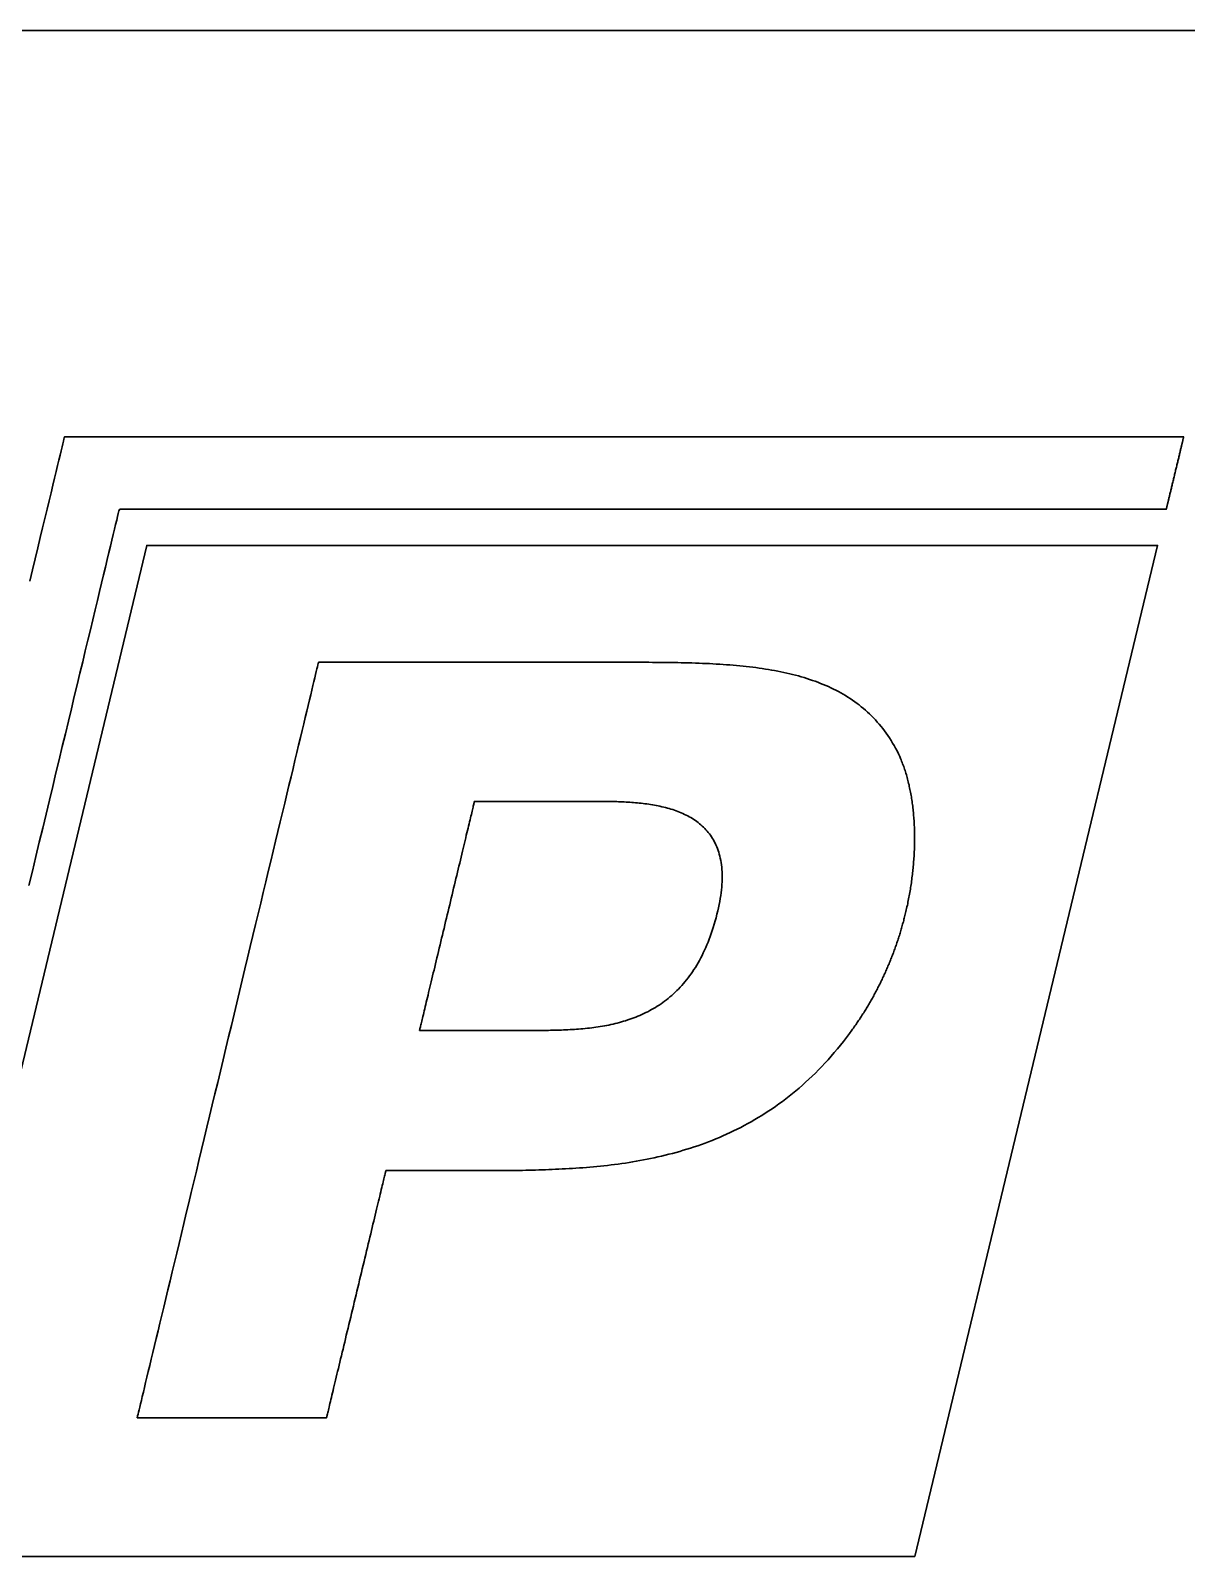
# Model space of a CAD drawing. Header units: millimetres. Extents: x 112 to 1408, y 148 to 1021.
# Drawn here: x 484.32 to 502.52, y 342.97 to 367 of the extents above; entities that cross this region are included whole.
import ezdxf

# ---------------------------------------------------------------- set-up
doc = ezdxf.new("R2010")
doc.units = ezdxf.units.MM
doc.layers.get('0').update_dxf_attribs({"color": 5, "lineweight": 30})

msp = doc.modelspace()

# ---------------------------------------------------------------- linework, layer by layer
msp.add_line((649.521, 366.999), (232.521, 366.999))
for points in [[(484.291, 353.536), (484.346, 353.765), (484.4, 353.993), (484.454, 354.218), (484.508, 354.441), (484.561, 354.662), (484.614, 354.88), (484.665, 355.096), (484.716, 355.309), (484.766, 355.518), (484.816, 355.724), (484.865, 355.927), (484.912, 356.126), (484.959, 356.321), (485.005, 356.512), (485.05, 356.699), (485.094, 356.881), (485.137, 357.059), (485.178, 357.233), (485.219, 357.401), (485.258, 357.564), (485.296, 357.722), (485.333, 357.875), (485.368, 358.022), (485.402, 358.164), (485.434, 358.299), (485.465, 358.428), (485.495, 358.551), (485.523, 358.668), (485.549, 358.778), (485.574, 358.88), (485.597, 358.976), (485.618, 359.065), (485.638, 359.147), (485.656, 359.221), (485.672, 359.287), (485.685, 359.345), (485.698, 359.395), (485.708, 359.437), (485.723, 359.462), (485.761, 359.462), (485.808, 359.462), (485.863, 359.462), (485.926, 359.462), (485.996, 359.462), (486.075, 359.462), (486.16, 359.462), (486.253, 359.462), (486.353, 359.462), (486.46, 359.462), (486.574, 359.462), (486.694, 359.462), (486.821, 359.462), (486.953, 359.462), (487.092, 359.462), (487.237, 359.462), (487.387, 359.462), (487.543, 359.462), (487.704, 359.462), (487.87, 359.462), (488.041, 359.462), (488.218, 359.462), (488.398, 359.462), (488.583, 359.462), (488.772, 359.462), (488.966, 359.462), (489.163, 359.462), (489.364, 359.462), (489.569, 359.462), (489.777, 359.462), (489.988, 359.462), (490.202, 359.462), (490.419, 359.462), (490.639, 359.462), (490.861, 359.462), (491.086, 359.462), (491.312, 359.462), (491.541, 359.462), (491.771, 359.462), (492.003, 359.462), (492.237, 359.462), (492.472, 359.462), (492.708, 359.462), (492.944, 359.462), (493.182, 359.462), (493.42, 359.462), (493.658, 359.462), (493.897, 359.462), (494.135, 359.462), (494.374, 359.462), (494.612, 359.462), (494.85, 359.462), (495.086, 359.462), (495.322, 359.462), (495.558, 359.462), (495.791, 359.462), (496.024, 359.462), (496.255, 359.462), (496.484, 359.462), (496.711, 359.462), (496.936, 359.462), (497.159, 359.462), (497.38, 359.462), (497.597, 359.462), (497.812, 359.462), (498.024, 359.462), (498.233, 359.462), (498.439, 359.462), (498.641, 359.462), (498.839, 359.462), (499.034, 359.462), (499.224, 359.462), (499.41, 359.462), (499.592, 359.462), (499.77, 359.462), (499.942, 359.462), (500.11, 359.462), (500.272, 359.462), (500.43, 359.462), (500.581, 359.462), (500.728, 359.462), (500.868, 359.462), (501.003, 359.462), (501.131, 359.462), (501.253, 359.462), (501.368, 359.462), (501.477, 359.462), (501.579, 359.462), (501.674, 359.462), (501.761, 359.462), (501.842, 359.462), (501.914, 359.462), (501.979, 359.462), (502.036, 359.462), (502.086, 359.462), (502.126, 359.462), (502.158, 359.462), (502.182, 359.462), (502.197, 359.462), (502.203, 359.462), (502.203, 359.462), (502.203, 359.463), (502.203, 359.465), (502.204, 359.467), (502.205, 359.47), (502.205, 359.473), (502.206, 359.477), (502.208, 359.482), (502.209, 359.487), (502.21, 359.493), (502.212, 359.499), (502.213, 359.506), (502.215, 359.513), (502.217, 359.521), (502.219, 359.529), (502.221, 359.538), (502.223, 359.547), (502.226, 359.557), (502.228, 359.567), (502.231, 359.578), (502.233, 359.589), (502.236, 359.6), (502.239, 359.612), (502.242, 359.624), (502.245, 359.637), (502.248, 359.649), (502.251, 359.663), (502.254, 359.676), (502.258, 359.69), (502.261, 359.704), (502.265, 359.718), (502.268, 359.733), (502.272, 359.748), (502.275, 359.763), (502.279, 359.778), (502.283, 359.794), (502.286, 359.809), (502.29, 359.825), (502.294, 359.841), (502.298, 359.857), (502.302, 359.874), (502.306, 359.89), (502.31, 359.907), (502.314, 359.923), (502.318, 359.94), (502.322, 359.957), (502.326, 359.974), (502.33, 359.991), (502.334, 360.008), (502.338, 360.025), (502.342, 360.042), (502.346, 360.059), (502.35, 360.076), (502.354, 360.093), (502.359, 360.109), (502.363, 360.126), (502.367, 360.143), (502.371, 360.16), (502.375, 360.176), (502.379, 360.193), (502.383, 360.209), (502.386, 360.225), (502.39, 360.241), (502.394, 360.257), (502.398, 360.272), (502.402, 360.288), (502.405, 360.303), (502.409, 360.318), (502.412, 360.333), (502.416, 360.347), (502.419, 360.362), (502.423, 360.376), (502.426, 360.389), (502.429, 360.403), (502.432, 360.416), (502.435, 360.428), (502.438, 360.441), (502.441, 360.453), (502.444, 360.465), (502.447, 360.476), (502.449, 360.487), (502.452, 360.497), (502.454, 360.507), (502.457, 360.517), (502.459, 360.526), (502.461, 360.534), (502.463, 360.543), (502.465, 360.55), (502.466, 360.558), (502.468, 360.564), (502.469, 360.57), (502.471, 360.576), (502.472, 360.581), (502.473, 360.586), (502.474, 360.589), (502.475, 360.593), (502.476, 360.595), (502.476, 360.597), (502.476, 360.599), (502.477, 360.599), (502.476, 360.599), (502.466, 360.599), (502.447, 360.599), (502.418, 360.599), (502.38, 360.599), (502.332, 360.599), (502.276, 360.599), (502.21, 360.599), (502.136, 360.599), (502.054, 360.599), (501.963, 360.599), (501.864, 360.599), (501.757, 360.599), (501.643, 360.599), (501.521, 360.599), (501.392, 360.599), (501.256, 360.599), (501.113, 360.599), (500.964, 360.599), (500.808, 360.599), (500.646, 360.599), (500.478, 360.599), (500.304, 360.599), (500.124, 360.599), (499.94, 360.599), (499.749, 360.599), (499.554, 360.599), (499.354, 360.599), (499.149, 360.599), (498.941, 360.599), (498.727, 360.599), (498.51, 360.599), (498.289, 360.599), (498.064, 360.599), (497.837, 360.599), (497.605, 360.599), (497.371, 360.599), (497.134, 360.599), (496.895, 360.599), (496.653, 360.599), (496.409, 360.599), (496.163, 360.599), (495.915, 360.599), (495.665, 360.599), (495.414, 360.599), (495.163, 360.599), (494.91, 360.599), (494.656, 360.599), (494.402, 360.599), (494.147, 360.599), (493.892, 360.599), (493.638, 360.599), (493.383, 360.599), (493.129, 360.599), (492.876, 360.599), (492.623, 360.599), (492.372, 360.599), (492.121, 360.599), (491.873, 360.599), (491.626, 360.599), (491.38, 360.599), (491.137, 360.599), (490.896, 360.599), (490.658, 360.599), (490.422, 360.599), (490.189, 360.599), (489.959, 360.599), (489.733, 360.599), (489.51, 360.599), (489.29, 360.599), (489.075, 360.599), (488.863, 360.599), (488.656, 360.599), (488.453, 360.599), (488.256, 360.599), (488.062, 360.599), (487.874, 360.599), (487.692, 360.599), (487.515, 360.599), (487.343, 360.599), (487.178, 360.599), (487.018, 360.599), (486.865, 360.599), (486.718, 360.599), (486.578, 360.599), (486.445, 360.599), (486.32, 360.599), (486.201, 360.599), (486.09, 360.599), (485.987, 360.599), (485.891, 360.599), (485.804, 360.599), (485.725, 360.599), (485.655, 360.599), (485.593, 360.599), (485.54, 360.599), (485.496, 360.599), (485.462, 360.599), (485.437, 360.599), (485.422, 360.599), (485.417, 360.599)], [(485.417, 360.599), (485.417, 360.599), (485.417, 360.599), (485.417, 360.599), (485.416, 360.599), (485.415, 360.599), (485.413, 360.599), (485.411, 360.599), (485.409, 360.599), (485.407, 360.599), (485.404, 360.599), (485.402, 360.599), (485.398, 360.599), (485.395, 360.599), (485.391, 360.599), (485.387, 360.599), (485.383, 360.599), (485.379, 360.599), (485.374, 360.599), (485.369, 360.599), (485.364, 360.599), (485.359, 360.599), (485.353, 360.599), (485.348, 360.599), (485.342, 360.599), (485.335, 360.599), (485.329, 360.599), (485.323, 360.599), (485.316, 360.599), (485.31, 360.599), (485.303, 360.599), (485.296, 360.599), (485.288, 360.599), (485.281, 360.599), (485.274, 360.599), (485.266, 360.599), (485.258, 360.599), (485.251, 360.599), (485.243, 360.599), (485.235, 360.599), (485.227, 360.599), (485.219, 360.599), (485.211, 360.599), (485.202, 360.599), (485.194, 360.599), (485.186, 360.599), (485.177, 360.599), (485.169, 360.599), (485.161, 360.599), (485.152, 360.599), (485.144, 360.599), (485.135, 360.599), (485.127, 360.599), (485.118, 360.599), (485.11, 360.599), (485.101, 360.599), (485.093, 360.599), (485.084, 360.599), (485.076, 360.599), (485.068, 360.599), (485.059, 360.599), (485.051, 360.599), (485.043, 360.599), (485.035, 360.599), (485.027, 360.599), (485.019, 360.599), (485.011, 360.599), (485.004, 360.599), (484.996, 360.599), (484.989, 360.599), (484.981, 360.599), (484.974, 360.599), (484.967, 360.599), (484.96, 360.599), (484.953, 360.599), (484.947, 360.599), (484.94, 360.599), (484.934, 360.599), (484.928, 360.599), (484.922, 360.599), (484.916, 360.599), (484.91, 360.599), (484.905, 360.599), (484.9, 360.599), (484.895, 360.599), (484.89, 360.599), (484.885, 360.599), (484.881, 360.599), (484.877, 360.599), (484.873, 360.599), (484.87, 360.599), (484.866, 360.599), (484.863, 360.599), (484.861, 360.599), (484.858, 360.599), (484.856, 360.599), (484.854, 360.599), (484.852, 360.599), (484.851, 360.599), (484.85, 360.599), (484.85, 360.599), (484.849, 360.599), (484.849, 360.598), (484.846, 360.587), (484.841, 360.565), (484.833, 360.534), (484.824, 360.493), (484.812, 360.443), (484.797, 360.383), (484.781, 360.314), (484.762, 360.236), (484.741, 360.15), (484.718, 360.055), (484.694, 359.951), (484.667, 359.84), (484.638, 359.721), (484.608, 359.594), (484.576, 359.46), (484.542, 359.318), (484.506, 359.169), (484.469, 359.014), (484.43, 358.852), (484.389, 358.683), (484.347, 358.509), (484.304, 358.328)], [(498.244, 342.971), (498.244, 342.971), (482.323, 342.971), (486.145, 358.893), (502.066, 358.893), (498.244, 342.971)], [(485.995, 345.155), (485.995, 345.155), (485.996, 345.155), (485.998, 345.155), (486.003, 345.155), (486.009, 345.155), (486.017, 345.155), (486.026, 345.155), (486.037, 345.155), (486.049, 345.155), (486.063, 345.155), (486.079, 345.155), (486.096, 345.155), (486.114, 345.155), (486.134, 345.155), (486.155, 345.155), (486.178, 345.155), (486.201, 345.155), (486.226, 345.155), (486.252, 345.155), (486.28, 345.155), (486.308, 345.155), (486.337, 345.155), (486.368, 345.155), (486.399, 345.155), (486.432, 345.155), (486.465, 345.155), (486.5, 345.155), (486.535, 345.155), (486.571, 345.155), (486.608, 345.155), (486.645, 345.155), (486.683, 345.155), (486.722, 345.155), (486.762, 345.155), (486.802, 345.155), (486.843, 345.155), (486.884, 345.155), (486.926, 345.155), (486.968, 345.155), (487.011, 345.155), (487.054, 345.155), (487.097, 345.155), (487.141, 345.155), (487.185, 345.155), (487.229, 345.155), (487.274, 345.155), (487.319, 345.155), (487.363, 345.155), (487.408, 345.155), (487.453, 345.155), (487.498, 345.155), (487.543, 345.155), (487.588, 345.155), (487.633, 345.155), (487.678, 345.155), (487.722, 345.155), (487.767, 345.155), (487.811, 345.155), (487.855, 345.155), (487.898, 345.155), (487.941, 345.155), (487.984, 345.155), (488.027, 345.155), (488.069, 345.155), (488.11, 345.155), (488.151, 345.155), (488.192, 345.155), (488.232, 345.155), (488.271, 345.155), (488.309, 345.155), (488.347, 345.155), (488.384, 345.155), (488.421, 345.155), (488.456, 345.155), (488.491, 345.155), (488.525, 345.155), (488.558, 345.155), (488.589, 345.155), (488.62, 345.155), (488.65, 345.155), (488.679, 345.155), (488.707, 345.155), (488.734, 345.155), (488.759, 345.155), (488.783, 345.155), (488.806, 345.155), (488.828, 345.155), (488.848, 345.155), (488.867, 345.155), (488.885, 345.155), (488.901, 345.155), (488.916, 345.155), (488.929, 345.155), (488.941, 345.155), (488.951, 345.155), (488.959, 345.155), (488.966, 345.155), (488.971, 345.155), (488.975, 345.155), (488.976, 345.155), (488.977, 345.155), (488.977, 345.158), (488.979, 345.162), (488.98, 345.17), (488.982, 345.179), (488.985, 345.19), (488.988, 345.204), (488.992, 345.219), (488.996, 345.236), (489.001, 345.256), (489.006, 345.277), (489.012, 345.3), (489.018, 345.325), (489.024, 345.352), (489.031, 345.381), (489.038, 345.411), (489.046, 345.443), (489.054, 345.476), (489.062, 345.511), (489.071, 345.547), (489.08, 345.585), (489.089, 345.624), (489.099, 345.665), (489.109, 345.707), (489.12, 345.75), (489.13, 345.794), (489.141, 345.84), (489.152, 345.886), (489.164, 345.933), (489.175, 345.982), (489.187, 346.032), (489.199, 346.082), (489.212, 346.133), (489.224, 346.186), (489.237, 346.238), (489.25, 346.292), (489.263, 346.346), (489.276, 346.401), (489.289, 346.457), (489.303, 346.513), (489.316, 346.569), (489.33, 346.626), (489.344, 346.683), (489.358, 346.741), (489.372, 346.799), (489.386, 346.857), (489.4, 346.915), (489.414, 346.974), (489.428, 347.033), (489.442, 347.091), (489.456, 347.15), (489.47, 347.209), (489.484, 347.267), (489.498, 347.326), (489.512, 347.384), (489.526, 347.442), (489.54, 347.5), (489.554, 347.557), (489.568, 347.614), (489.581, 347.671), (489.595, 347.727), (489.608, 347.783), (489.621, 347.838), (489.634, 347.892), (489.647, 347.946), (489.66, 347.999), (489.673, 348.052), (489.685, 348.103), (489.697, 348.154), (489.709, 348.204), (489.721, 348.253), (489.733, 348.301), (489.744, 348.348), (489.755, 348.393), (489.765, 348.438), (489.776, 348.482), (489.786, 348.524), (489.796, 348.565), (489.806, 348.604), (489.815, 348.643), (489.824, 348.679), (489.832, 348.715), (489.84, 348.749), (489.848, 348.781), (489.855, 348.812), (489.862, 348.841), (489.869, 348.868), (489.875, 348.894), (489.881, 348.918), (489.886, 348.94), (489.891, 348.96), (489.895, 348.978), (489.899, 348.994), (489.903, 349.008), (489.905, 349.02), (489.908, 349.03), (489.91, 349.038), (489.911, 349.043), (489.912, 349.046), (489.912, 349.047), (489.913, 349.047), (489.915, 349.047), (489.918, 349.047), (489.922, 349.047), (489.927, 349.047), (489.933, 349.047), (489.941, 349.047), (489.949, 349.047), (489.959, 349.047), (489.969, 349.047), (489.98, 349.047), (489.993, 349.047), (490.006, 349.047), (490.02, 349.047), (490.035, 349.047), (490.05, 349.047), (490.067, 349.047), (490.084, 349.047), (490.102, 349.047), (490.121, 349.047), (490.141, 349.047), (490.161, 349.047), (490.182, 349.047), (490.203, 349.047), (490.226, 349.047), (490.248, 349.047), (490.272, 349.047), (490.296, 349.047), (490.32, 349.047), (490.345, 349.047), (490.37, 349.047), (490.396, 349.047), (490.422, 349.047), (490.449, 349.047), (490.476, 349.047), (490.503, 349.047), (490.531, 349.047), (490.559, 349.047), (490.587, 349.047), (490.615, 349.047), (490.644, 349.047), (490.673, 349.047), (490.702, 349.047), (490.731, 349.047), (490.761, 349.047), (490.79, 349.047), (490.82, 349.047), (490.85, 349.047), (490.879, 349.047), (490.909, 349.047), (490.939, 349.047), (490.968, 349.047), (490.998, 349.047), (491.028, 349.047), (491.057, 349.047), (491.086, 349.047), (491.116, 349.047), (491.145, 349.047), (491.173, 349.047), (491.202, 349.047), (491.23, 349.047), (491.258, 349.047), (491.286, 349.047), (491.313, 349.047), (491.34, 349.047), (491.367, 349.047), (491.393, 349.047), (491.419, 349.047), (491.445, 349.047), (491.47, 349.047), (491.494, 349.047), (491.518, 349.047), (491.542, 349.047), (491.565, 349.047), (491.587, 349.047), (491.608, 349.047), (491.63, 349.047), (491.65, 349.047), (491.67, 349.047), (491.689, 349.047), (491.707, 349.047), (491.724, 349.047), (491.741, 349.047), (491.757, 349.047), (491.772, 349.047), (491.786, 349.047), (491.8, 349.047), (491.812, 349.047), (491.824, 349.047), (491.834, 349.047), (491.844, 349.047), (491.852, 349.047), (491.86, 349.047), (491.867, 349.047), (491.872, 349.047), (491.877, 349.047), (491.88, 349.047), (491.882, 349.047), (491.883, 349.047), (491.916, 349.048), (491.965, 349.049), (492.015, 349.05), (492.065, 349.051), (492.116, 349.053), (492.166, 349.054), (492.218, 349.055), (492.269, 349.056), (492.321, 349.058), (492.373, 349.06), (492.425, 349.061), (492.477, 349.063), (492.53, 349.065), (492.583, 349.068), (492.636, 349.07), (492.69, 349.073), (492.743, 349.076), (492.797, 349.079), (492.851, 349.082), (492.906, 349.085), (492.96, 349.089), (493.015, 349.093), (493.07, 349.098), (493.125, 349.102), (493.181, 349.107), (493.236, 349.112), (493.292, 349.118), (493.347, 349.124), (493.403, 349.13), (493.459, 349.137), (493.515, 349.144), (493.572, 349.151), (493.628, 349.159), (493.685, 349.167), (493.741, 349.176), (493.798, 349.185), (493.855, 349.195), (493.911, 349.205), (493.968, 349.215), (494.025, 349.226), (494.082, 349.238), (494.139, 349.25), (494.196, 349.263), (494.253, 349.276), (494.31, 349.289), (494.367, 349.304), (494.425, 349.318), (494.482, 349.334), (494.539, 349.35), (494.596, 349.367), (494.653, 349.384), (494.71, 349.402), (494.767, 349.421), (494.824, 349.44), (494.881, 349.46), (494.938, 349.481), (494.994, 349.502), (495.051, 349.524), (495.108, 349.547), (495.164, 349.57), (495.22, 349.595), (495.277, 349.62), (495.333, 349.646), (495.389, 349.672), (495.445, 349.7), (495.5, 349.728), (495.556, 349.757), (495.612, 349.787), (495.667, 349.818), (495.722, 349.85), (495.777, 349.882), (495.832, 349.916), (495.886, 349.95), (495.941, 349.986), (495.995, 350.022), (496.049, 350.059), (496.102, 350.097), (496.156, 350.136), (496.209, 350.177), (496.262, 350.218), (496.315, 350.26), (496.367, 350.303), (496.42, 350.347), (496.471, 350.393), (496.523, 350.439), (496.575, 350.486), (496.626, 350.535), (496.676, 350.584), (496.727, 350.635), (496.777, 350.687), (496.827, 350.74), (496.876, 350.794), (496.925, 350.849), (496.974, 350.905), (497.023, 350.963), (497.071, 351.022), (497.118, 351.082), (497.166, 351.143), (497.212, 351.205), (497.251, 351.259), (497.263, 351.275), (497.276, 351.292), (497.288, 351.309), (497.3, 351.326), (497.311, 351.343), (497.323, 351.36), (497.335, 351.377), (497.346, 351.394), (497.358, 351.412), (497.37, 351.429), (497.381, 351.446), (497.392, 351.463), (497.404, 351.481), (497.415, 351.498), (497.426, 351.516), (497.437, 351.533), (497.448, 351.551), (497.459, 351.569), (497.47, 351.586), (497.481, 351.604), (497.491, 351.622), (497.502, 351.639), (497.513, 351.657), (497.523, 351.675), (497.533, 351.693), (497.544, 351.711), (497.554, 351.729), (497.564, 351.747), (497.575, 351.765), (497.584, 351.783), (497.595, 351.801), (497.604, 351.819), (497.614, 351.838), (497.624, 351.856), (497.634, 351.874), (497.643, 351.893), (497.653, 351.911), (497.662, 351.929), (497.672, 351.948), (497.681, 351.966), (497.69, 351.985), (497.7, 352.003), (497.709, 352.022), (497.718, 352.041), (497.727, 352.059), (497.735, 352.078), (497.744, 352.097), (497.753, 352.115), (497.762, 352.134), (497.77, 352.153), (497.779, 352.172), (497.787, 352.191), (497.796, 352.21), (497.804, 352.229), (497.812, 352.247), (497.82, 352.266), (497.828, 352.285), (497.836, 352.305), (497.844, 352.324), (497.852, 352.343), (497.86, 352.362), (497.867, 352.381), (497.875, 352.4), (497.883, 352.419), (497.89, 352.439), (497.897, 352.458), (497.905, 352.477), (497.912, 352.496), (497.919, 352.516), (497.926, 352.535), (497.933, 352.554), (497.94, 352.574), (497.947, 352.593), (497.953, 352.613), (497.96, 352.632), (497.967, 352.651), (497.973, 352.671), (497.98, 352.691), (497.986, 352.71), (497.992, 352.73), (497.999, 352.749), (498.005, 352.769), (498.011, 352.788), (498.017, 352.808), (498.023, 352.827), (498.028, 352.847), (498.034, 352.867), (498.04, 352.887), (498.045, 352.906), (498.051, 352.926), (498.056, 352.946), (498.062, 352.965), (498.067, 352.985), (498.072, 353.005), (498.077, 353.024), (498.082, 353.044), (498.087, 353.064), (498.092, 353.084), (498.097, 353.104), (498.102, 353.127), (498.108, 353.152), (498.114, 353.176), (498.119, 353.201), (498.125, 353.226), (498.13, 353.25), (498.135, 353.275), (498.14, 353.3), (498.145, 353.325), (498.15, 353.351), (498.155, 353.376), (498.159, 353.401), (498.164, 353.426), (498.168, 353.452), (498.172, 353.477), (498.176, 353.503), (498.18, 353.528), (498.184, 353.554), (498.188, 353.579), (498.191, 353.605), (498.195, 353.631), (498.198, 353.657), (498.201, 353.682), (498.204, 353.708), (498.207, 353.734), (498.21, 353.76), (498.213, 353.786), (498.215, 353.812), (498.218, 353.838), (498.22, 353.864), (498.223, 353.89), (498.224, 353.916), (498.226, 353.942), (498.228, 353.968), (498.23, 353.994), (498.231, 354.02), (498.233, 354.046), (498.234, 354.072), (498.235, 354.098), (498.236, 354.123), (498.237, 354.149), (498.237, 354.176), (498.238, 354.201), (498.238, 354.227), (498.239, 354.253), (498.239, 354.279), (498.239, 354.305), (498.238, 354.33), (498.238, 354.356), (498.237, 354.382), (498.237, 354.408), (498.236, 354.433), (498.235, 354.459), (498.234, 354.484), (498.233, 354.51), (498.231, 354.535), (498.23, 354.56), (498.228, 354.586), (498.226, 354.611), (498.224, 354.636), (498.222, 354.661), (498.22, 354.686), (498.217, 354.711), (498.215, 354.736), (498.212, 354.761), (498.209, 354.786), (498.206, 354.81), (498.203, 354.835), (498.199, 354.859), (498.196, 354.884), (498.192, 354.908), (498.188, 354.932), (498.184, 354.956), (498.18, 354.98), (498.175, 355.004), (498.171, 355.028), (498.166, 355.051), (498.161, 355.075), (498.156, 355.098), (498.151, 355.122), (498.145, 355.145), (498.14, 355.168), (498.134, 355.191), (498.128, 355.213), (498.122, 355.236), (498.115, 355.259), (498.109, 355.281), (498.102, 355.303), (498.096, 355.326), (498.089, 355.348), (498.082, 355.369), (498.074, 355.391), (498.067, 355.412), (498.059, 355.434), (498.051, 355.455), (498.043, 355.476), (498.035, 355.497), (498.026, 355.518), (498.018, 355.538), (498.005, 355.567), (497.984, 355.611), (497.962, 355.655), (497.939, 355.698), (497.916, 355.739), (497.893, 355.78), (497.868, 355.82), (497.843, 355.86), (497.818, 355.898), (497.792, 355.936), (497.765, 355.972), (497.738, 356.008), (497.71, 356.043), (497.681, 356.078), (497.652, 356.111), (497.623, 356.144), (497.593, 356.176), (497.562, 356.207), (497.531, 356.238), (497.499, 356.267), (497.467, 356.296), (497.434, 356.325), (497.4, 356.352), (497.367, 356.379), (497.332, 356.405), (497.297, 356.431), (497.262, 356.455), (497.226, 356.48), (497.189, 356.503), (497.152, 356.526), (497.115, 356.548), (497.077, 356.569), (497.039, 356.59), (497, 356.611), (496.961, 356.63), (496.921, 356.649), (496.881, 356.668), (496.84, 356.686), (496.799, 356.703), (496.757, 356.72), (496.715, 356.736), (496.673, 356.752), (496.63, 356.767), (496.586, 356.782), (496.543, 356.796), (496.499, 356.81), (496.454, 356.823), (496.409, 356.836), (496.364, 356.848), (496.318, 356.859), (496.272, 356.871), (496.225, 356.881), (496.179, 356.892), (496.131, 356.902), (496.084, 356.911), (496.035, 356.92), (495.987, 356.929), (495.938, 356.937), (495.889, 356.945), (495.84, 356.953), (495.79, 356.96), (495.74, 356.967), (495.69, 356.973), (495.639, 356.979), (495.588, 356.985), (495.537, 356.991), (495.485, 356.996), (495.433, 357.001), (495.381, 357.005), (495.328, 357.01), (495.276, 357.014), (495.223, 357.017), (495.169, 357.021), (495.116, 357.024), (495.062, 357.027), (495.008, 357.03), (494.953, 357.032), (494.899, 357.035), (494.844, 357.037), (494.788, 357.039), (494.733, 357.041), (494.677, 357.042), (494.621, 357.044), (494.565, 357.045), (494.509, 357.046), (494.453, 357.047), (494.396, 357.048), (494.339, 357.048), (494.282, 357.049), (494.225, 357.05), (494.167, 357.05), (494.109, 357.05), (494.052, 357.051), (493.994, 357.051), (493.936, 357.051), (493.877, 357.051), (493.819, 357.051), (493.76, 357.051), (493.701, 357.051), (493.642, 357.051), (493.635, 357.051), (493.631, 357.051), (493.624, 357.051), (493.614, 357.051), (493.602, 357.051), (493.587, 357.051), (493.57, 357.051), (493.55, 357.051), (493.528, 357.051), (493.503, 357.051), (493.476, 357.051), (493.447, 357.051), (493.416, 357.051), (493.382, 357.051), (493.346, 357.051), (493.308, 357.051), (493.269, 357.051), (493.227, 357.051), (493.183, 357.051), (493.138, 357.051), (493.091, 357.051), (493.042, 357.051), (492.992, 357.051), (492.94, 357.051), (492.887, 357.051), (492.832, 357.051), (492.775, 357.051), (492.718, 357.051), (492.659, 357.051), (492.599, 357.051), (492.538, 357.051), (492.475, 357.051), (492.412, 357.051), (492.347, 357.051), (492.282, 357.051), (492.216, 357.051), (492.149, 357.051), (492.081, 357.051), (492.013, 357.051), (491.944, 357.051), (491.874, 357.051), (491.804, 357.051), (491.733, 357.051), (491.662, 357.051), (491.591, 357.051), (491.519, 357.051), (491.448, 357.051), (491.376, 357.051), (491.303, 357.051), (491.231, 357.051), (491.159, 357.051), (491.087, 357.051), (491.015, 357.051), (490.943, 357.051), (490.872, 357.051), (490.8, 357.051), (490.73, 357.051), (490.659, 357.051), (490.589, 357.051), (490.52, 357.051), (490.451, 357.051), (490.383, 357.051), (490.315, 357.051), (490.249, 357.051), (490.183, 357.051), (490.118, 357.051), (490.054, 357.051), (489.99, 357.051), (489.929, 357.051), (489.868, 357.051), (489.808, 357.051), (489.749, 357.051), (489.692, 357.051), (489.636, 357.051), (489.582, 357.051), (489.529, 357.051), (489.478, 357.051), (489.428, 357.051), (489.38, 357.051), (489.333, 357.051), (489.288, 357.051), (489.246, 357.051), (489.204, 357.051), (489.165, 357.051), (489.128, 357.051), (489.093, 357.051), (489.06, 357.051), (489.03, 357.051), (489.001, 357.051), (488.975, 357.051), (488.951, 357.051), (488.929, 357.051), (488.91, 357.051), (488.894, 357.051), (488.88, 357.051), (488.869, 357.051), (488.86, 357.051), (488.854, 357.051), (488.851, 357.051), (488.851, 357.05), (488.849, 357.044), (488.846, 357.03), (488.841, 357.009), (488.834, 356.982), (488.826, 356.948), (488.816, 356.908), (488.805, 356.861), (488.793, 356.809), (488.778, 356.75), (488.763, 356.685), (488.746, 356.615), (488.728, 356.539), (488.708, 356.458), (488.688, 356.371), (488.666, 356.28), (488.642, 356.183), (488.618, 356.082), (488.593, 355.975), (488.566, 355.865), (488.538, 355.749), (488.51, 355.63), (488.48, 355.507), (488.45, 355.379), (488.418, 355.248), (488.386, 355.113), (488.352, 354.975), (488.318, 354.833), (488.284, 354.688), (488.248, 354.54), (488.212, 354.389), (488.175, 354.235), (488.137, 354.079), (488.099, 353.92), (488.06, 353.758), (488.021, 353.595), (487.981, 353.429), (487.941, 353.261), (487.9, 353.092), (487.859, 352.921), (487.818, 352.749), (487.776, 352.575), (487.734, 352.4), (487.692, 352.224), (487.649, 352.047), (487.607, 351.869), (487.564, 351.69), (487.521, 351.512), (487.478, 351.332), (487.435, 351.153), (487.392, 350.973), (487.349, 350.794), (487.306, 350.615), (487.263, 350.436), (487.22, 350.258), (487.177, 350.081), (487.135, 349.904), (487.093, 349.729), (487.051, 349.554), (487.009, 349.381), (486.968, 349.209), (486.927, 349.039), (486.887, 348.87), (486.847, 348.703), (486.807, 348.538), (486.768, 348.376), (486.73, 348.216), (486.692, 348.058), (486.654, 347.902), (486.618, 347.75), (486.582, 347.6), (486.546, 347.453), (486.512, 347.31), (486.478, 347.169), (486.445, 347.032), (486.413, 346.899), (486.382, 346.77), (486.352, 346.644), (486.323, 346.522), (486.295, 346.405), (486.268, 346.292), (486.241, 346.183), (486.217, 346.079), (486.193, 345.98), (486.17, 345.885), (486.149, 345.796), (486.128, 345.712), (486.109, 345.633), (486.092, 345.559), (486.076, 345.492), (486.061, 345.43), (486.047, 345.374), (486.035, 345.323), (486.025, 345.28), (486.016, 345.242), (486.008, 345.211), (486.002, 345.187), (485.998, 345.169), (485.996, 345.159), (485.995, 345.155)], [(493.195, 354.861), (493.195, 354.861), (493.22, 354.861), (493.246, 354.861), (493.272, 354.861), (493.299, 354.861), (493.325, 354.861), (493.352, 354.86), (493.38, 354.86), (493.407, 354.86), (493.435, 354.859), (493.463, 354.859), (493.491, 354.858), (493.52, 354.858), (493.548, 354.857), (493.577, 354.856), (493.606, 354.855), (493.636, 354.854), (493.665, 354.853), (493.694, 354.851), (493.724, 354.85), (493.754, 354.848), (493.783, 354.846), (493.813, 354.843), (493.843, 354.841), (493.873, 354.838), (493.903, 354.835), (493.933, 354.832), (493.963, 354.829), (493.992, 354.825), (494.022, 354.821), (494.052, 354.817), (494.082, 354.812), (494.112, 354.807), (494.141, 354.802), (494.171, 354.797), (494.2, 354.791), (494.229, 354.785), (494.258, 354.778), (494.287, 354.772), (494.316, 354.764), (494.345, 354.757), (494.373, 354.749), (494.401, 354.74), (494.429, 354.731), (494.456, 354.722), (494.484, 354.713), (494.511, 354.702), (494.538, 354.692), (494.564, 354.681), (494.59, 354.669), (494.616, 354.657), (494.642, 354.645), (494.667, 354.632), (494.691, 354.619), (494.716, 354.605), (494.74, 354.59), (494.763, 354.575), (494.786, 354.56), (494.809, 354.544), (494.831, 354.527), (494.853, 354.51), (494.874, 354.492), (494.894, 354.473), (494.915, 354.454), (494.934, 354.435), (494.953, 354.414), (494.972, 354.393), (494.99, 354.372), (495.007, 354.35), (495.024, 354.327), (495.04, 354.303), (495.055, 354.279), (495.07, 354.254), (495.084, 354.228), (495.098, 354.202), (495.11, 354.175), (495.122, 354.147), (495.134, 354.119), (495.144, 354.089), (495.154, 354.059), (495.163, 354.028), (495.171, 353.997), (495.179, 353.965), (495.186, 353.931), (495.191, 353.897), (495.196, 353.862), (495.201, 353.827), (495.204, 353.79), (495.206, 353.753), (495.208, 353.715), (495.208, 353.676), (495.208, 353.636), (495.207, 353.595), (495.204, 353.553), (495.201, 353.51), (495.197, 353.467), (495.192, 353.422), (495.186, 353.377), (495.179, 353.331), (495.17, 353.283), (495.161, 353.235), (495.151, 353.186), (495.139, 353.136), (495.126, 353.083), (495.113, 353.03), (495.099, 352.978), (495.084, 352.928), (495.069, 352.878), (495.053, 352.83), (495.037, 352.782), (495.02, 352.736), (495.003, 352.69), (494.986, 352.645), (494.968, 352.601), (494.949, 352.559), (494.93, 352.516), (494.911, 352.476), (494.891, 352.435), (494.871, 352.396), (494.85, 352.358), (494.829, 352.32), (494.808, 352.284), (494.786, 352.248), (494.764, 352.213), (494.741, 352.179), (494.718, 352.146), (494.695, 352.113), (494.671, 352.081), (494.647, 352.05), (494.622, 352.02), (494.597, 351.991), (494.572, 351.962), (494.546, 351.934), (494.521, 351.907), (494.494, 351.881), (494.468, 351.855), (494.441, 351.83), (494.414, 351.806), (494.386, 351.783), (494.359, 351.76), (494.331, 351.738), (494.302, 351.716), (494.274, 351.695), (494.245, 351.675), (494.216, 351.655), (494.187, 351.636), (494.157, 351.618), (494.127, 351.6), (494.097, 351.583), (494.067, 351.566), (494.036, 351.55), (494.005, 351.535), (493.974, 351.52), (493.944, 351.505), (493.912, 351.491), (493.881, 351.478), (493.849, 351.465), (493.817, 351.453), (493.785, 351.441), (493.753, 351.43), (493.72, 351.419), (493.688, 351.408), (493.655, 351.398), (493.622, 351.389), (493.59, 351.38), (493.556, 351.371), (493.523, 351.363), (493.49, 351.355), (493.457, 351.348), (493.423, 351.34), (493.39, 351.334), (493.356, 351.327), (493.322, 351.321), (493.288, 351.316), (493.255, 351.31), (493.221, 351.305), (493.187, 351.301), (493.153, 351.296), (493.119, 351.292), (493.085, 351.288), (493.05, 351.285), (493.016, 351.281), (492.982, 351.278), (492.948, 351.275), (492.914, 351.273), (492.88, 351.27), (492.846, 351.268), (492.812, 351.267), (492.778, 351.265), (492.743, 351.263), (492.709, 351.262), (492.676, 351.261), (492.642, 351.259), (492.608, 351.259), (492.574, 351.258), (492.54, 351.257), (492.507, 351.257), (492.473, 351.256), (492.44, 351.256), (492.406, 351.255), (492.373, 351.255), (492.34, 351.255), (492.307, 351.255), (492.274, 351.255), (492.241, 351.255), (492.228, 351.255), (492.227, 351.255), (492.225, 351.255), (492.222, 351.255), (492.218, 351.255), (492.213, 351.255), (492.207, 351.255), (492.2, 351.255), (492.193, 351.255), (492.184, 351.255), (492.175, 351.255), (492.165, 351.255), (492.154, 351.255), (492.142, 351.255), (492.129, 351.255), (492.116, 351.255), (492.102, 351.255), (492.088, 351.255), (492.072, 351.255), (492.056, 351.255), (492.04, 351.255), (492.023, 351.255), (492.005, 351.255), (491.987, 351.255), (491.968, 351.255), (491.948, 351.255), (491.928, 351.255), (491.908, 351.255), (491.887, 351.255), (491.866, 351.255), (491.844, 351.255), (491.822, 351.255), (491.799, 351.255), (491.776, 351.255), (491.753, 351.255), (491.729, 351.255), (491.705, 351.255), (491.681, 351.255), (491.656, 351.255), (491.632, 351.255), (491.607, 351.255), (491.581, 351.255), (491.556, 351.255), (491.53, 351.255), (491.505, 351.255), (491.479, 351.255), (491.453, 351.255), (491.427, 351.255), (491.401, 351.255), (491.375, 351.255), (491.348, 351.255), (491.322, 351.255), (491.296, 351.255), (491.27, 351.255), (491.244, 351.255), (491.217, 351.255), (491.192, 351.255), (491.166, 351.255), (491.14, 351.255), (491.114, 351.255), (491.089, 351.255), (491.064, 351.255), (491.039, 351.255), (491.014, 351.255), (490.989, 351.255), (490.965, 351.255), (490.941, 351.255), (490.918, 351.255), (490.894, 351.255), (490.871, 351.255), (490.849, 351.255), (490.827, 351.255), (490.805, 351.255), (490.783, 351.255), (490.763, 351.255), (490.742, 351.255), (490.722, 351.255), (490.703, 351.255), (490.684, 351.255), (490.665, 351.255), (490.648, 351.255), (490.631, 351.255), (490.614, 351.255), (490.598, 351.255), (490.583, 351.255), (490.568, 351.255), (490.554, 351.255), (490.541, 351.255), (490.529, 351.255), (490.517, 351.255), (490.506, 351.255), (490.496, 351.255), (490.486, 351.255), (490.478, 351.255), (490.47, 351.255), (490.463, 351.255), (490.458, 351.255), (490.453, 351.255), (490.449, 351.255), (490.445, 351.255), (490.443, 351.255), (490.442, 351.255), (490.442, 351.255), (490.443, 351.257), (490.443, 351.261), (490.445, 351.267), (490.447, 351.274), (490.449, 351.284), (490.452, 351.296), (490.455, 351.309), (490.459, 351.324), (490.463, 351.341), (490.467, 351.359), (490.472, 351.379), (490.477, 351.401), (490.483, 351.425), (490.489, 351.45), (490.495, 351.476), (490.502, 351.504), (490.509, 351.533), (490.516, 351.563), (490.524, 351.595), (490.532, 351.629), (490.54, 351.663), (490.548, 351.699), (490.557, 351.735), (490.566, 351.773), (490.576, 351.812), (490.585, 351.852), (490.595, 351.893), (490.605, 351.935), (490.616, 351.978), (490.626, 352.022), (490.637, 352.067), (490.648, 352.112), (490.659, 352.159), (490.67, 352.205), (490.682, 352.253), (490.693, 352.301), (490.705, 352.35), (490.717, 352.4), (490.729, 352.449), (490.741, 352.5), (490.753, 352.551), (490.765, 352.602), (490.778, 352.653), (490.79, 352.705), (490.803, 352.757), (490.815, 352.81), (490.828, 352.862), (490.84, 352.915), (490.853, 352.968), (490.866, 353.021), (490.879, 353.074), (490.891, 353.127), (490.904, 353.179), (490.917, 353.232), (490.929, 353.285), (490.942, 353.337), (490.954, 353.389), (490.967, 353.441), (490.979, 353.493), (490.991, 353.545), (491.004, 353.595), (491.016, 353.646), (491.028, 353.696), (491.04, 353.746), (491.052, 353.795), (491.063, 353.843), (491.075, 353.891), (491.086, 353.938), (491.097, 353.985), (491.108, 354.031), (491.119, 354.076), (491.129, 354.12), (491.14, 354.163), (491.15, 354.205), (491.16, 354.247), (491.17, 354.287), (491.179, 354.327), (491.188, 354.365), (491.197, 354.402), (491.206, 354.438), (491.214, 354.473), (491.222, 354.507), (491.23, 354.539), (491.238, 354.571), (491.245, 354.6), (491.252, 354.629), (491.258, 354.656), (491.264, 354.681), (491.27, 354.705), (491.275, 354.728), (491.28, 354.748), (491.285, 354.768), (491.289, 354.785), (491.293, 354.801), (491.296, 354.815), (491.299, 354.827), (491.302, 354.838), (491.304, 354.846), (491.305, 354.853), (491.306, 354.857), (491.307, 354.86), (491.307, 354.861), (491.308, 354.861), (491.31, 354.861), (491.313, 354.861), (491.317, 354.861), (491.321, 354.861), (491.327, 354.861), (491.334, 354.861), (491.342, 354.861), (491.35, 354.861), (491.36, 354.861), (491.37, 354.861), (491.382, 354.861), (491.394, 354.861), (491.407, 354.861), (491.42, 354.861), (491.435, 354.861), (491.45, 354.861), (491.465, 354.861), (491.482, 354.861), (491.499, 354.861), (491.517, 354.861), (491.536, 354.861), (491.555, 354.861), (491.575, 354.861), (491.595, 354.861), (491.616, 354.861), (491.637, 354.861), (491.659, 354.861), (491.681, 354.861), (491.704, 354.861), (491.728, 354.861), (491.751, 354.861), (491.775, 354.861), (491.8, 354.861), (491.825, 354.861), (491.85, 354.861), (491.875, 354.861), (491.901, 354.861), (491.927, 354.861), (491.954, 354.861), (491.98, 354.861), (492.007, 354.861), (492.034, 354.861), (492.061, 354.861), (492.088, 354.861), (492.116, 354.861), (492.143, 354.861), (492.171, 354.861), (492.198, 354.861), (492.226, 354.861), (492.254, 354.861), (492.282, 354.861), (492.309, 354.861), (492.337, 354.861), (492.364, 354.861), (492.392, 354.861), (492.419, 354.861), (492.447, 354.861), (492.474, 354.861), (492.501, 354.861), (492.527, 354.861), (492.554, 354.861), (492.58, 354.861), (492.606, 354.861), (492.632, 354.861), (492.657, 354.861), (492.682, 354.861), (492.707, 354.861), (492.732, 354.861), (492.756, 354.861), (492.779, 354.861), (492.802, 354.861), (492.825, 354.861), (492.848, 354.861), (492.869, 354.861), (492.891, 354.861), (492.911, 354.861), (492.932, 354.861), (492.951, 354.861), (492.97, 354.861), (492.989, 354.861), (493.006, 354.861), (493.023, 354.861), (493.04, 354.861), (493.056, 354.861), (493.071, 354.861), (493.085, 354.861), (493.098, 354.861), (493.111, 354.861), (493.123, 354.861), (493.134, 354.861), (493.144, 354.861), (493.154, 354.861), (493.162, 354.861), (493.17, 354.861), (493.176, 354.861), (493.182, 354.861), (493.186, 354.861), (493.19, 354.861), (493.193, 354.861), (493.194, 354.861), (493.195, 354.861)]]:
    msp.add_lwpolyline(points)

doc.saveas('drawing.dxf')
